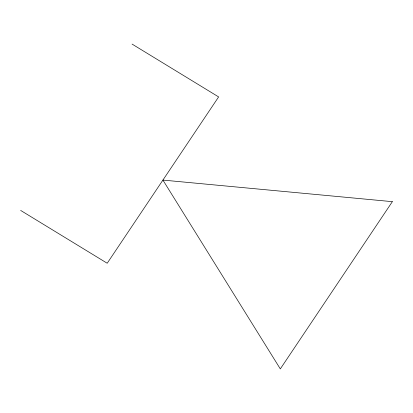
<?xml version="1.0" encoding="UTF-8"?>
<svg xmlns="http://www.w3.org/2000/svg" width="413" height="413" viewBox="0 0 413 413"><rect width="100%" height="100%" fill="white"/><g stroke="black" fill="none" stroke-linecap="round" stroke-linejoin="round"><path stroke-width="0.62" d="M132.072 44.088L218.627 96.916L107.204 263.251L20.65 210.424M392.35 201.663L280.313 368.912L162.918 180.083L392.35 201.663"/></g></svg>
